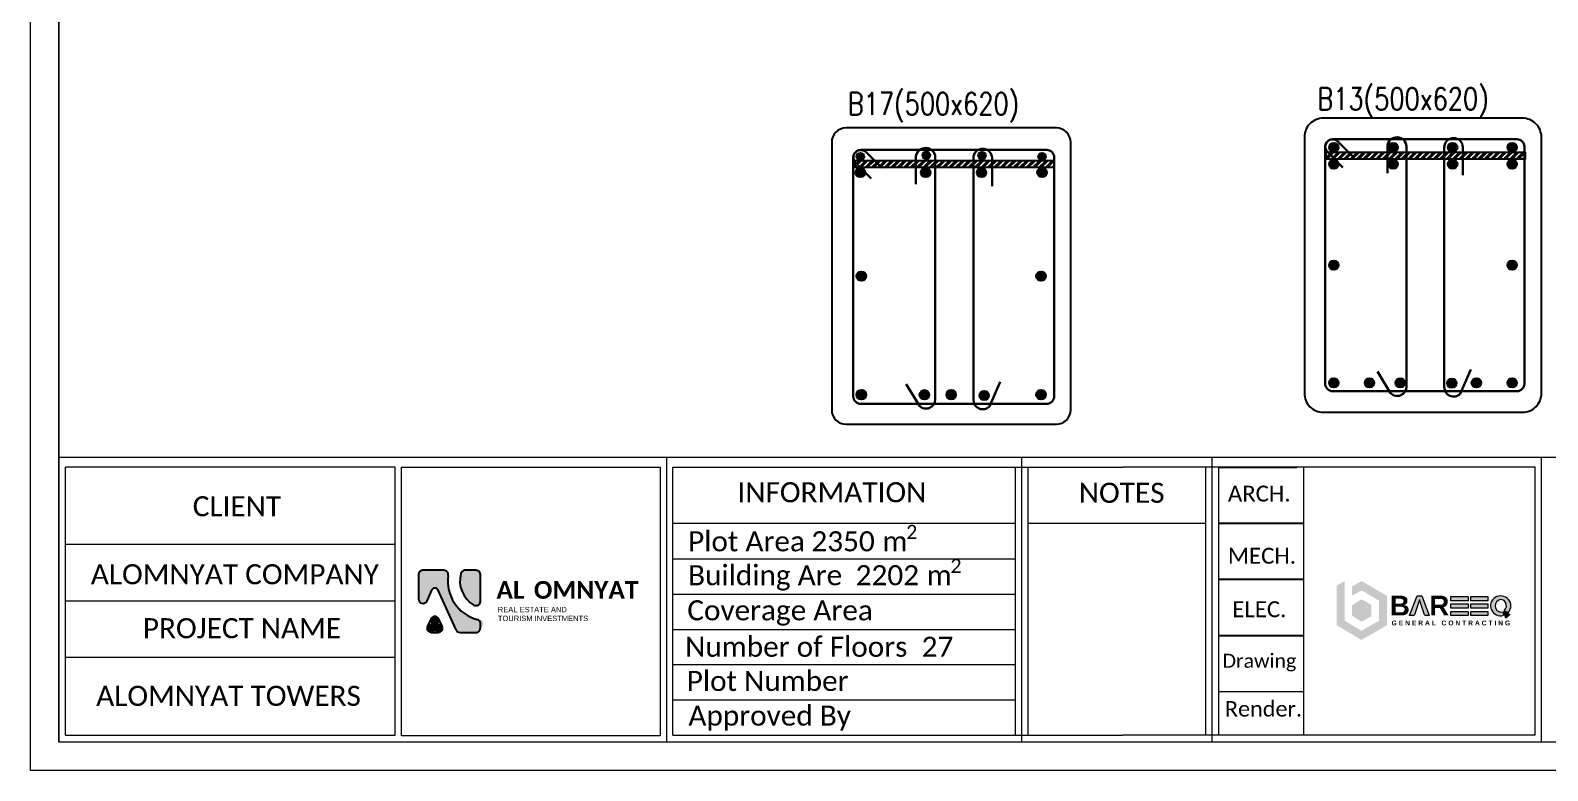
# Model space of a CAD drawing. Header units: inches. Extents: x 16 to 269, y 163 to 682.
# Drawn here: x 26.2 to 63.85, y 420.47 to 438.84 of the extents above; entities that cross this region are included whole.
import ezdxf

# ---------------------------------------------------------------- set-up
doc = ezdxf.new("R2010")
doc.units = ezdxf.units.IN
doc.header["$MEASUREMENT"] = 0
for name, color, linetype in [('AutoRebar - BBS', 2, 'Continuous'), ('CDEC-FRAMING-PLAN', 7, 'Continuous'), ('CDEC-TEXT-25-SCALE', 70, 'Continuous'), ('S-ADDREINF', 3, 'Continuous'), ('S-MAINBAR', 5, 'Continuous'), ('S-OUTLINE', 7, 'Continuous'), ('S-SKIN', 6, 'Continuous'), ('S-TEXT', 2, 'Continuous')]:
    doc.layers.add(name, color=color, linetype=linetype)
doc.layers.add('Sheet_Borders', color=7, linetype='Continuous', lineweight=5)
doc.styles.add('Arial_1', font='arial.ttf', dxfattribs={"height": 0.45})
doc.styles.add('CDEC-22-100', font='romans.shx', dxfattribs={"width": 0.8, "height": 0.22})
doc.styles.add('RA CALIBRI REGULAR', font='calibril.ttf')
doc.styles.get("Standard").update_dxf_attribs({"font": 'arial.ttf'})

# ---------------------------------------------------------------- blocks, each defined once
blk = doc.blocks.new('659')
at = {"layer": 'S-ADDREINF'}
h = blk.add_hatch(color=256, dxfattribs=at)
edge = h.paths.add_edge_path()
edge.add_arc((12.44, 28.33), 0.0471, 0, 360)
h = blk.add_hatch(color=256, dxfattribs=at)
edge = h.paths.add_edge_path()
edge.add_arc((13.03, 28.33), 0.0471, 0, 360)
h = blk.add_hatch(color=256, dxfattribs=at)
edge = h.paths.add_edge_path()
edge.add_arc((13.621, 28.33), 0.0471, 0, 360)
h = blk.add_hatch(color=256, dxfattribs=at)
edge = h.paths.add_edge_path()
edge.add_arc((14.212, 28.33), 0.0471, 0, 360)
h = blk.add_hatch(color=256, dxfattribs=at)
edge = h.paths.add_edge_path()
edge.add_arc((7.734, 28.248), 0.0475, 0, 360)
h = blk.add_hatch(color=256, dxfattribs=at)
edge = h.paths.add_edge_path()
edge.add_arc((8.383, 28.248), 0.0475, 0, 360)
h = blk.add_hatch(color=256, dxfattribs=at)
edge = h.paths.add_edge_path()
edge.add_arc((8.938, 28.248), 0.0475, 0, 360)
h = blk.add_hatch(color=256, dxfattribs=at)
edge = h.paths.add_edge_path()
edge.add_arc((9.54, 28.248), 0.0475, 0, 360)
at = {"layer": 'S-MAINBAR'}
h = blk.add_hatch(color=256, dxfattribs=at)
edge = h.paths.add_edge_path()
edge.add_arc((12.44, 28.495), 0.0471, 0, 360)
h = blk.add_hatch(color=256, dxfattribs=at)
edge = h.paths.add_edge_path()
edge.add_arc((13.03, 28.495), 0.0471, 0, 360)
h = blk.add_hatch(color=256, dxfattribs=at)
edge = h.paths.add_edge_path()
edge.add_arc((13.621, 28.495), 0.0471, 0, 360)
h = blk.add_hatch(color=256, dxfattribs=at)
edge = h.paths.add_edge_path()
edge.add_arc((14.212, 28.495), 0.0471, 0, 360)
h = blk.add_hatch(color=256, dxfattribs=at)
edge = h.paths.add_edge_path()
edge.add_arc((7.734, 28.405), 0.038, 0, 360)
h = blk.add_hatch(color=256, dxfattribs=at)
edge = h.paths.add_edge_path()
edge.add_arc((8.389, 28.418), 0.038, 0, 360)
h = blk.add_hatch(color=256, dxfattribs=at)
edge = h.paths.add_edge_path()
edge.add_arc((8.943, 28.415), 0.038, 0, 360)
h = blk.add_hatch(color=256, dxfattribs=at)
edge = h.paths.add_edge_path()
edge.add_arc((9.54, 28.405), 0.038, 0, 360)
h = blk.add_hatch(color=256, dxfattribs=at)
edge = h.paths.add_edge_path()
edge.add_arc((12.44, 26.157), 0.0471, 0, 360)
h = blk.add_hatch(color=256, dxfattribs=at)
edge = h.paths.add_edge_path()
edge.add_arc((12.794, 26.157), 0.0471, 0, 360)
at = {"layer": 'S-MAINBAR', "true_color": 0x136734}
h = blk.add_hatch(color=116, dxfattribs=at)
edge = h.paths.add_edge_path()
edge.add_arc((13.1, 26.157), 0.0471, 0, 360)
h = blk.add_hatch(color=116, dxfattribs=at)
edge = h.paths.add_edge_path()
edge.add_arc((13.613, 26.154), 0.0471, 0, 360)
at = {"layer": 'S-MAINBAR'}
h = blk.add_hatch(color=256, dxfattribs=at)
edge = h.paths.add_edge_path()
edge.add_arc((13.857, 26.157), 0.0471, 0, 360)
h = blk.add_hatch(color=256, dxfattribs=at)
edge = h.paths.add_edge_path()
edge.add_arc((14.212, 26.157), 0.0471, 0, 360)
h = blk.add_hatch(color=256, dxfattribs=at)
edge = h.paths.add_edge_path()
edge.add_arc((7.744, 26.039), 0.0475, 0, 360)
h = blk.add_hatch(color=256, dxfattribs=at)
edge = h.paths.add_edge_path()
edge.add_arc((8.371, 26.038), 0.0475, 0, 360)
h = blk.add_hatch(color=6, dxfattribs=at)
edge = h.paths.add_edge_path()
edge.add_arc((8.637, 26.039), 0.0475, 0, 360)
h = blk.add_hatch(color=256, dxfattribs=at)
edge = h.paths.add_edge_path()
edge.add_arc((8.965, 26.031), 0.0475, 0, 360)
h = blk.add_hatch(color=256, dxfattribs=at)
edge = h.paths.add_edge_path()
edge.add_arc((9.53, 26.039), 0.0475, 0, 360)
at = {"layer": 'S-SKIN'}
h = blk.add_hatch(color=256, dxfattribs=at)
edge = h.paths.add_edge_path()
edge.add_arc((12.44, 27.326), 0.0471, 0, 360)
h = blk.add_hatch(color=256, dxfattribs=at)
edge = h.paths.add_edge_path()
edge.add_arc((14.212, 27.326), 0.0471, 0, 360)
h = blk.add_hatch(color=256, dxfattribs=at)
edge = h.paths.add_edge_path()
edge.add_arc((7.744, 27.217), 0.0475, 0, 360)
h = blk.add_hatch(color=256, dxfattribs=at)
edge = h.paths.add_edge_path()
edge.add_arc((9.53, 27.217), 0.0475, 0, 360)
at = {"layer": 'S-TEXT', "transparency": 33554687}
h = blk.add_hatch(dxfattribs=at)
h.set_pattern_fill('ANSI32', scale=0.004751)
h.set_pattern_definition([(45, (-465.38795, 887.646765), (-0.032000533, 0.032000533), []), (45, (-465.366616, 887.646765), (-0.032000533, 0.032000533), [])])
h.paths.add_polyline_path([(9.661, 28.368), (7.668, 28.368), (7.668, 28.297), (9.661, 28.297)])
h = blk.add_hatch(dxfattribs=at)
h.set_pattern_fill('ANSI32', scale=0.004713)
h.set_pattern_definition([(45, (-456.917873, 880.875743), (-0.031745297, 0.031745297), []), (45, (-456.89671, 880.875743), (-0.031745297, 0.031745297), [])])
h.paths.add_polyline_path([(14.341, 28.449), (12.365, 28.45), (12.365, 28.38), (14.341, 28.38)])
at = {"layer": 'AutoRebar - BBS', "color": 5, "lineweight": 30}
for points in [[(12.531, 28.296), (12.376, 28.451, -0.668179), (12.428, 28.577), (14.261, 28.577, -0.414214), (14.335, 28.503), (14.335, 26.148, -0.414214), (14.261, 26.074), (12.428, 26.074, -0.414214), (12.354, 26.148), (12.354, 28.503, -0.668179), (12.48, 28.555), (12.635, 28.399)], [(7.843, 28.187), (7.686, 28.344, -0.668179), (7.738, 28.471), (9.587, 28.471, -0.414214), (9.661, 28.397), (9.661, 26.022, -0.414214), (9.587, 25.948), (7.738, 25.948, -0.414214), (7.664, 26.022), (7.664, 28.397, -0.668179), (7.791, 28.449), (7.948, 28.292)]]:
    blk.add_lwpolyline(points, format="xyb", dxfattribs=at)
at = {"layer": 'AutoRebar - BBS', "color": 240, "lineweight": 30, "true_color": 0xed1f24}
for points in [[(12.972, 28.24), (12.972, 28.516, -0.913581), (13.163, 28.504), (13.163, 26.119, -0.668179), (13.005, 26.053), (12.875, 26.27)], [(13.722, 28.221), (13.722, 28.498, 1), (13.538, 28.498), (13.538, 26.113, 0.668179), (13.695, 26.047), (13.801, 26.289)], [(8.287, 28.131), (8.287, 28.41, -0.913581), (8.479, 28.397), (8.479, 25.993, -0.668179), (8.321, 25.927), (8.189, 26.145)], [(9.043, 28.112), (9.043, 28.391, 1), (8.857, 28.391), (8.857, 25.987, 0.668179), (9.016, 25.921), (9.123, 26.165)]]:
    blk.add_lwpolyline(points, format="xyb", dxfattribs=at)
at = {"layer": 'S-ADDREINF'}
for centre, radius in [((12.44, 28.33), 0.0471), ((13.03, 28.33), 0.0471), ((13.621, 28.33), 0.0471), ((14.212, 28.33), 0.0471), ((7.734, 28.248), 0.0475), ((8.383, 28.248), 0.0475), ((8.938, 28.248), 0.0475), ((9.54, 28.248), 0.0475)]:
    blk.add_circle(centre, radius, dxfattribs=at)
at = {"layer": 'S-MAINBAR'}
for centre, radius in [((12.44, 28.495), 0.0471), ((13.03, 28.495), 0.0471), ((13.621, 28.495), 0.0471), ((14.212, 28.495), 0.0471), ((7.734, 28.405), 0.038), ((8.389, 28.418), 0.038), ((8.943, 28.415), 0.038), ((9.54, 28.405), 0.038), ((12.44, 26.157), 0.0471), ((12.794, 26.157), 0.0471), ((13.857, 26.157), 0.0471), ((14.212, 26.157), 0.0471), ((7.744, 26.039), 0.0475), ((8.371, 26.038), 0.0475), ((8.965, 26.031), 0.0475), ((9.53, 26.039), 0.0475)]:
    blk.add_circle(centre, radius, dxfattribs=at)
at = {"layer": 'S-MAINBAR', "color": 116, "true_color": 0x136734}
for centre in [(13.1, 26.157), (13.613, 26.154)]:
    blk.add_circle(centre, 0.0471, dxfattribs=at)
at = {"layer": 'S-MAINBAR', "color": 6}
blk.add_circle((8.637, 26.039), 0.0475, dxfattribs=at)
at = {"layer": 'S-OUTLINE'}
for points in [[(7.449, 25.887, 0.414214), (7.592, 25.745), (9.682, 25.745, 0.414214), (9.825, 25.887), (9.825, 28.548, 0.414214), (9.682, 28.69), (7.592, 28.69, 0.414214), (7.449, 28.548)], [(12.147, 26.053, 0.414214), (12.336, 25.864), (14.315, 25.864, 0.414214), (14.504, 26.053), (14.504, 28.598, 0.414214), (14.315, 28.787), (12.336, 28.787, 0.414214), (12.147, 28.598)]]:
    blk.add_lwpolyline(points, format="xyb", close=True, dxfattribs=at)
at = {"layer": 'S-SKIN'}
for centre, radius in [((12.44, 27.326), 0.0471), ((14.212, 27.326), 0.0471), ((7.744, 27.217), 0.0475), ((9.53, 27.217), 0.0475)]:
    blk.add_circle(centre, radius, dxfattribs=at)
at = {"layer": 'S-TEXT'}
for points in [[(7.668, 28.368), (9.661, 28.368), (9.661, 28.297), (7.668, 28.297)], [(12.365, 28.45), (14.341, 28.449), (14.341, 28.38), (12.365, 28.38)]]:
    blk.add_lwpolyline(points, close=True, dxfattribs=at)
at = {"layer": 'CDEC-TEXT-25-SCALE', "style": 'CDEC-22-100', "width": 0.8}
for s, p in [('B13(500x620)', (12.276, 28.87)), ('B17(500x620)', (7.609, 28.821))]:
    blk.add_text(s, height=0.22, rotation=0, dxfattribs=at).set_placement(p)
blk = doc.blocks.new('A$Cd8bbae89')
at = {"true_color": 0x319dd3}
h = blk.add_hatch(color=142, dxfattribs=at)
h.dxf.hatch_style = 1
h.paths.add_polyline_path([(0.94, 5.22), (0, 4.67), (0, 0), (0.94, 0.53)])
h.paths.add_polyline_path([(2.97, 3.07), (1.82, 2.35), (1.82, 1.12), (2.97, 1.74)])
h.paths.add_polyline_path([(2.98, 5.23), (1.83, 4.57), (1.82, 3.51), (2.98, 4.11)])
at = {"true_color": 0x2a3383}
h = blk.add_hatch(color=177, dxfattribs=at)
h.dxf.hatch_style = 1
h.paths.add_polyline_path([(3, 5.22), (2.98, 5.22), (2.98, 4.11), (5.04, 2.89), (5.04, 0.52), (5.98, -0.03), (5.98, 3.47)])
h.paths.add_polyline_path([(4.12, 2.41), (2.97, 3.07), (2.97, 1.74), (4.12, 1.05)])
at = {"true_color": 0x319dd3}
h = blk.add_hatch(color=142, dxfattribs=at)
h.dxf.hatch_style = 1
h.paths.add_polyline_path([(8.67, 1.14), (9.13, 1.14, 0.319925), (9.24, 1.22), (9.85, 2.99), (10.44, 1.22, 0.322497), (10.56, 1.14), (11.01, 1.14), (10.13, 3.48), (9.58, 3.48)])
h.paths.add_polyline_path([(13.58, 3.39), (13.58, 2.9), (15.61, 2.9), (15.61, 3.39)])
h.paths.add_polyline_path([(13.58, 2.51), (13.58, 2.02), (15.61, 2.02), (15.61, 2.51)])
h.paths.add_polyline_path([(15.61, 1.14), (15.61, 1.63), (13.58, 1.63), (13.58, 1.14)])
h.paths.add_polyline_path([(15.94, 3.39), (15.94, 2.9), (17.97, 2.9), (17.97, 3.39)])
h.paths.add_polyline_path([(17.97, 2.02), (17.97, 2.51), (15.94, 2.51), (15.94, 2.02)])
h.paths.add_polyline_path([(17.97, 1.14), (17.97, 1.63), (15.94, 1.63), (15.94, 1.14)])
edge = h.paths.add_edge_path()
edge.add_ellipse((19.49, 2.29), major_axis=(-1.21, 0), ratio=0.972651, start_angle=138.7624, end_angle=466.2921)
edge.add_line((19.83, 1.16), (19.73, 1.59))
edge.add_ellipse((19.5, 2.29), major_axis=(0, 0.744), ratio=0.892628, start_angle=218.0399, end_angle=560.2223, ccw=False)
edge.add_line((19.91, 1.71), (20.4, 1.51))
at = {"true_color": 0x288cbd}
h = blk.add_hatch(color=142, dxfattribs=at)
h.dxf.hatch_style = 1
h.paths.add_polyline_path([(5.98, -0.03), (5.04, 0.52), (2.96, -0.67), (0.94, 0.53), (0, 0), (2.95, -1.76), (2.95, -1.76)])
h = blk.add_hatch(color=142, dxfattribs=at)
h.dxf.hatch_style = 1
h.paths.add_polyline_path([(4.12, 1.05), (2.97, 1.74), (1.82, 1.12), (2.97, 0.39)])
at = {"true_color": 0x2a3383}
h = blk.add_hatch(color=177, dxfattribs=at)
h.dxf.hatch_style = 1
h.paths.add_polyline_path([(20.1, 0.81), (20.58, 1.24), (19.85, 1.62)])
at = {"color": 142, "true_color": 0x319dd3}
blk.add_lwpolyline([(8.67, 1.14), (9.58, 3.48), (10.13, 3.48), (11.01, 1.14), (10.56, 1.14, -0.322497), (10.44, 1.22), (9.85, 2.99), (9.24, 1.22, -0.319925), (9.13, 1.14), (8.67, 1.14)], format="xyb", dxfattribs=at)
for points in [[(13.58, 3.39), (15.61, 3.39), (15.61, 2.9), (13.58, 2.9)], [(13.58, 2.51), (15.61, 2.51), (15.61, 2.02), (13.58, 2.02)], [(15.94, 3.39), (17.97, 3.39), (17.97, 2.9), (15.94, 2.9)], [(15.94, 2.51), (17.97, 2.51), (17.97, 2.02), (15.94, 2.02)], [(13.58, 1.63), (15.61, 1.63), (15.61, 1.14), (13.58, 1.14)], [(15.94, 1.63), (17.97, 1.63), (17.97, 1.14), (15.94, 1.14)]]:
    blk.add_lwpolyline(points, close=True, dxfattribs=at)
at = {"color": 143, "true_color": 0x42aad7}
for points in [[(19.73, 1.59), (19.83, 1.16)], [(19.91, 1.71), (20.4, 1.51)]]:
    blk.add_lwpolyline(points, dxfattribs=at)
at = {"color": 177, "true_color": 0x2a3383}
blk.add_lwpolyline([(19.85, 1.62), (20.58, 1.24), (20.1, 0.81), (19.85, 1.62)], dxfattribs=at)
at = {"color": 142, "true_color": 0x319dd3}
for centre, major_axis, ratio, start_param, end_param in [((19.49, 2.29), (-1.21, 0), 0.972651, 2.421862, 8.138333), ((19.5, 2.29), (0, 0.744), 0.892628, 3.805515, 9.777723)]:
    blk.add_ellipse(centre, major_axis=major_axis, ratio=ratio, start_param=start_param, end_param=end_param, dxfattribs=at)
at = {"attachment_point": 1}
for s, width, gutter_width, insert, char_height in [('{\\fArial|b1|i0|c0|p34;\\C142;\\c13868337;B} ', 2.3485, 11.74, (6.33, 3.49), 2.3485), ('\\pxsm2;{\\fArial|b1|i0|c0|p34;\\C177;\\c8598314;G E N E R A L   C O N T R A C T I N G}', 15.8741, 2.87, (6.53, 0.54), 0.5743)]:
    blk.add_mtext_dynamic_manual_height_columns(s, width=width, gutter_width=gutter_width, heights=[0], dxfattribs=dict(at, insert=insert, char_height=char_height))
at = {"color": 143, "true_color": 0x42aad7, "insert": (11.01, 3.49), "char_height": 2.3485, "attachment_point": 1}
blk.add_mtext_dynamic_manual_height_columns('{\\fArial|b1|i0|c0|p34;\\C142;\\c13868337;R} ', width=2.3485, gutter_width=11.74, heights=[0], dxfattribs=at)

msp = doc.modelspace()

# ---------------------------------------------------------------- hatches: boundary and pattern name
at = {"true_color": 0x293189}
h = msp.add_hatch(color=177, dxfattribs=at)
h.dxf.hatch_style = 1
h.paths.add_polyline_path([(35.9448, 425.439, 0.4142136), (35.8332, 425.3274), (35.8332, 424.7292, 0.8029133), (36.046, 424.6821), (36.177, 424.9637, -0.6392529), (36.3037, 424.9634), (36.764, 423.9621, 0.29294), (36.8654, 423.8972), (37.259, 423.8972, 0.4142136), (37.3706, 424.0088, 0.5532954), (37.4097, 424.1938, -0.4178127), (36.5729, 425.3145, 0.4597952), (36.4608, 425.439)])
at = {"true_color": 0x4554a5}
h = msp.add_hatch(color=175, dxfattribs=at)
h.dxf.hatch_style = 1
h.paths.add_polyline_path([(37.207, 424.576, 0.5845715), (37.3706, 424.6826), (37.3706, 425.3274, 0.4142136), (37.259, 425.439), (36.977, 425.439, 0.2915039), (36.8887, 425.3633, 0.3424478)])
at = {"true_color": 0x000000}
h = msp.add_hatch(color=18, dxfattribs=at)
h.dxf.hatch_style = 1
h.paths.add_polyline_path([(36.2401, 423.9318, 1.4413207), (36.3315, 424.1199, 1.9014324), (36.1476, 424.1198, 1.4340238)])

# ---------------------------------------------------------------- linework, layer by layer
at = {"color": 177, "true_color": 0x293189}
msp.add_lwpolyline([(36.4661, 425.439), (35.9448, 425.439, 0.4142136), (35.8332, 425.3274), (35.8332, 424.7292, 0.8029133), (36.046, 424.6821), (36.177, 424.9637, -0.6392529), (36.3037, 424.9634), (36.764, 423.9621, 0.29294), (36.8654, 423.8972), (37.259, 423.8972, 0.4142136), (37.3706, 424.0088), (37.3706, 424.1294)], format="xyb", dxfattribs=at)
at = {"color": 175, "true_color": 0x4554a5}
msp.add_lwpolyline([(37.3706, 424.6681), (37.3706, 425.3274, 0.4142136), (37.259, 425.439), (36.977, 425.439)], format="xyb", dxfattribs=at)
msp.add_lwpolyline([(36.422, 424.056), (36.3406, 424.2303, 0.6384697), (36.1381, 424.2298), (36.0578, 424.0555, 0.5471054), (36.1592, 423.8972), (36.3209, 423.8972, 0.548839)], format="xyb", close=True)
at = {"color": 177, "true_color": 0x293189}
for centre, radius, start, end in [((36.4635, 425.3287), 0.1104, 350.42574, 91.37956), ((37.5448, 425.1674), 0.983, 171.6397, 255.08064), ((37.2615, 424.1112), 0.1106, 9.43583, 74.11712)]:
    msp.add_arc(centre, radius, start, end, dxfattribs=at)
at = {"color": 175, "true_color": 0x4554a5}
for centre, radius, start, end in [((36.9922, 425.3319), 0.1082, 98.1031, 165.7009), ((37.5552, 425.1748), 0.6927, 164.60757, 239.81748), ((37.2587, 424.6753), 0.1121, 242.4829, 356.27975)]:
    msp.add_arc(centre, radius, start, end, dxfattribs=at)
at = {"layer": 'CDEC-FRAMING-PLAN'}
for p, q in [((55.69, 428.0005), (57.6316, 428.0016)), ((55.69, 426.6082), (57.7951, 426.6094)), ((55.69, 425.216), (57.7951, 425.2171)), ((55.69, 423.8237), (57.7951, 423.8248))]:
    msp.add_line(p, q, dxfattribs=at)
at = {"layer": 'Sheet_Borders', "linetype": 'Continuous', "lineweight": 0}
for p, q in [((26.2034, 420.4683), (26.2034, 462.4726)), ((26.2034, 420.4683), (26.2034, 462.4726)), ((26.9105, 421.1754), (26.9105, 461.7654)), ((26.9105, 461.7654), (26.9105, 421.1754)), ((26.9105, 428.2469), (84.8962, 428.2469)), ((41.9848, 428.2469), (41.9849, 421.1754)), ((50.7964, 428.2469), (50.7963, 421.1754)), ((55.5174, 428.2469), (55.5172, 421.1754)), ((63.6873, 428.2469), (63.6872, 421.1754)), ((35.2546, 428.0016), (27.0723, 428.0016)), ((27.0723, 421.3509), (27.0723, 428.0016)), ((35.2546, 421.3509), (35.2546, 428.0016)), ((35.411, 428.0016), (41.8286, 428.0016)), ((35.411, 421.3318), (35.411, 428.0016)), ((41.8286, 428.0016), (41.8286, 421.3318)), ((42.1413, 428.0002), (53.3095, 428.0002)), ((42.1413, 421.3496), (42.1413, 428.0002)), ((50.64, 428.0002), (50.64, 421.3496)), ((50.9529, 428.0016), (50.9529, 421.3509)), ((63.5372, 428.0016), (53.3095, 428.0002)), ((55.3672, 421.3509), (55.3672, 428.0016)), ((55.69, 421.3509), (55.69, 428.0016)), ((57.7951, 428.0016), (57.7951, 421.3509)), ((63.5372, 421.3509), (63.5372, 428.0016)), ((42.1413, 426.6079), (50.64, 426.6079)), ((50.9529, 426.6093), (55.3672, 426.6093)), ((55.69, 426.6093), (57.7951, 426.6093)), ((35.2546, 426.0773), (27.0723, 426.0773)), ((42.1413, 425.7215), (50.64, 425.7215)), ((55.69, 425.217), (57.7951, 425.217)), ((35.2546, 424.6763), (27.0723, 424.6763)), ((42.1413, 424.8471), (50.64, 424.8471)), ((42.1413, 423.9727), (50.64, 423.9727)), ((55.69, 423.8247), (57.7951, 423.8247)), ((27.0723, 423.284), (35.2546, 423.284)), ((42.1413, 423.0984), (50.64, 423.0984)), ((55.69, 422.4325), (57.7951, 422.4325)), ((42.1413, 422.224), (50.64, 422.224)), ((27.0723, 421.3509), (35.2546, 421.3509)), ((41.8286, 421.3318), (35.411, 421.3318)), ((42.1413, 421.3496), (53.3095, 421.3496)), ((63.5372, 421.3509), (53.3095, 421.3496)), ((82.1459, 421.1754), (26.9105, 421.1754)), ((85.6034, 420.4683), (26.2034, 420.4683)), ((85.6034, 420.4683), (26.2034, 420.4683))]:
    msp.add_line(p, q, dxfattribs=at)

# ---------------------------------------------------------------- block references
at = {"xscale": 2.496277827195472, "yscale": 2.496277827195472, "zscale": 2.496277827195472}
msp.add_blockref('659', (27.4914, 364.7964), dxfattribs=at)
at = {"layer": 'Sheet_Borders', "xscale": 0.2089906934372016, "yscale": 0.2089906934372016, "zscale": 0.2089906934372016}
msp.add_blockref('A$Cd8bbae89', (58.6138, 424.0797), dxfattribs=at)

# ---------------------------------------------------------------- texts
at = {"char_height": 0.439036, "attachment_point": 1}
for s, width, insert in [('{\\fCandara|b1|i0|c0|p34;\\C256;\\c0;AL} ', 0.439036, (37.7683, 425.1729)), ('{\\fCandara|b1|i0|c0|p34;\\C256;\\c0;OMNYAT}', 2.78249, (38.698, 425.1729))]:
    msp.add_mtext_dynamic_manual_height_columns(s, width=width, gutter_width=2.1952, heights=[0], dxfattribs=dict(at, insert=insert))
at = {"insert": (37.8034, 424.3135), "char_height": 0.133654, "width": 2.811506, "attachment_point": 1, "style": 'Arial_1'}
msp.add_mtext('TOURISM INVESTMENTS', dxfattribs=at)
at = {"insert": (37.8023, 424.5314), "char_height": 0.133654, "attachment_point": 1, "style": 'Arial_1'}
msp.add_mtext_dynamic_manual_height_columns('\\pxsm1;{\\C256;\\c0;REAL ESTATE AND}', width=2.811506, gutter_width=0.6863, heights=[0.4171], dxfattribs=at)
at = {"layer": 'Sheet_Borders', "linetype": 'Continuous', "lineweight": 0, "style": 'RA CALIBRI REGULAR'}
for s, height, p in [('INFORMATION', 0.497488, (43.7481, 427.1273)), ('NOTES', 0.49749, (52.2187, 427.1141)), ('ARCH.', 0.39425, (55.9171, 427.1463)), ('CLIENT', 0.49749, (30.2332, 426.7796)), ('MECH.', 0.39425, (55.9166, 425.6035)), ('ALOMNYAT COMPANY', 0.497488, (27.7042, 425.0924)), ('Coverage Area', 0.497488, (42.5045, 424.1982)), ('ELEC.', 0.39425, (56.0266, 424.2759)), ('PROJECT NAME', 0.497488, (28.9956, 423.7542)), ('Drawing', 0.34627, (55.7864, 423.0213)), ('Plot Number', 0.497488, (42.4906, 422.4455)), ('ALOMNYAT TOWERS', 0.497488, (27.8366, 422.0758)), ('Approved By', 0.497488, (42.5299, 421.5852)), ('Render.', 0.38489, (55.8429, 421.8097))]:
    msp.add_text(s, height=height, dxfattribs=at).set_placement(p)
at = {"layer": 'Sheet_Borders', "style": 'RA CALIBRI REGULAR'}
for s, height, p in [('2', 0.3482, (47.9348, 426.2168)), ('Plot Area ', 0.49749, (42.5235, 425.91)), (' m', 0.49749, (47.1719, 425.91)), ('Building Are  ', 0.497488, (42.5235, 425.0686)), (' m', 0.49749, (48.2702, 425.0686)), ('2', 0.3482, (49.0331, 425.3754)), ('Number of Floors  ', 0.497488, (42.4511, 423.2938))]:
    msp.add_text(s, height=height, dxfattribs=at).set_placement(p)
at = {"layer": 'Sheet_Borders', "color": 244, "true_color": 0x991b1e, "style": 'RA CALIBRI REGULAR'}
for s, p in [('2350', (45.583, 425.91)), ('2202', (46.6813, 425.0686)), ('27', (48.3188, 423.2938))]:
    msp.add_text(s, height=0.49749, dxfattribs=at).set_placement(p)

doc.saveas('drawing.dxf')
